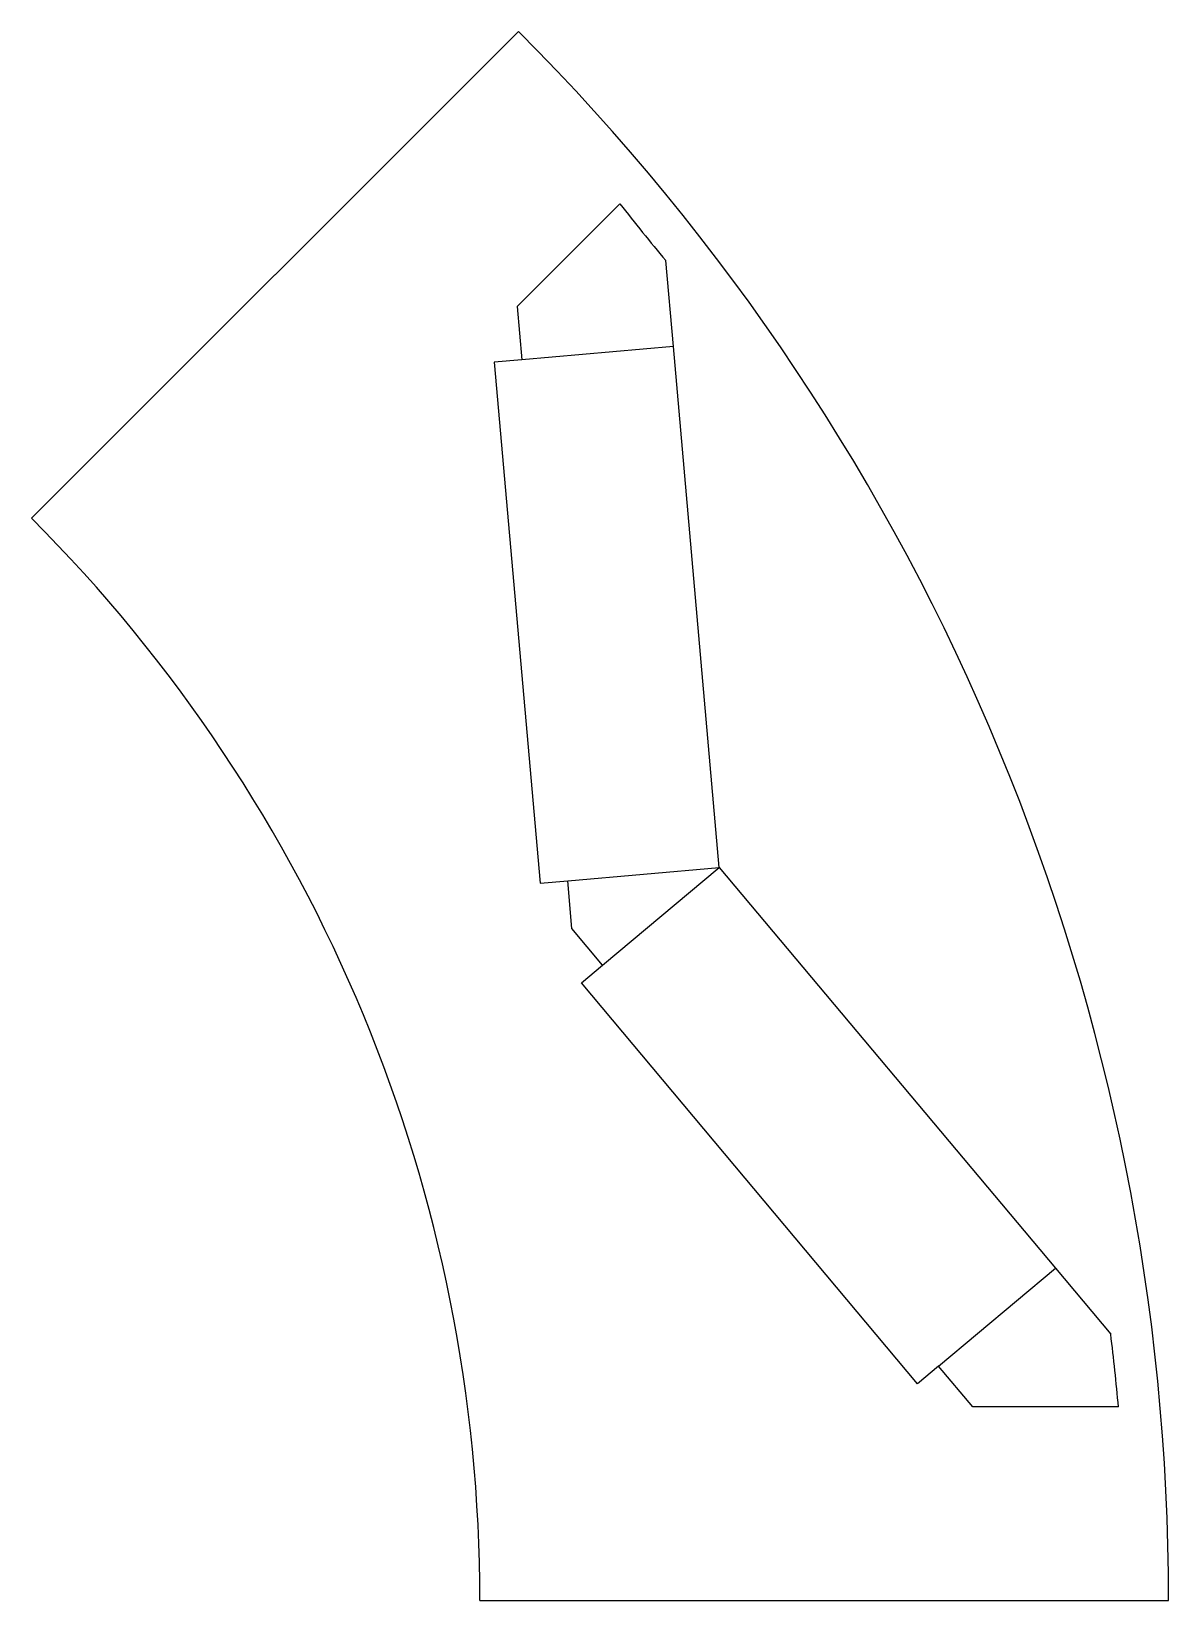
# Model space of a CAD drawing. Extents: x 0.0391 to 0.0802, y 0 to 0.0567.
import ezdxf

# ---------------------------------------------------------------- set-up
doc = ezdxf.new("R2010")
doc.units = 0
for name, color, linetype in [('layer14', 7, 'CONTINUOUS'), ('layer2', 7, 'CONTINUOUS'), ('layer4', 7, 'CONTINUOUS')]:
    doc.layers.add(name, color=color, linetype=linetype)

msp = doc.modelspace()

# ---------------------------------------------------------------- linework, layer by layer
at = {"layer": 'layer14'}
for p, q in [((0.060378, 0.050479), (0.056662, 0.046763)), ((0.06231, 0.045324), (0.062037, 0.048427)), ((0.056662, 0.046763), (0.056831, 0.044841)), ((0.06231, 0.045324), (0.056831, 0.044841)), ((0.059754, 0.022964), (0.063969, 0.026497)), ((0.058643, 0.024291), (0.058491, 0.026014)), ((0.059754, 0.022964), (0.058643, 0.024291)), ((0.076109, 0.012011), (0.078109, 0.009624)), ((0.073132, 0.007), (0.071893, 0.008478)), ((0.078388, 0.007), (0.073132, 0.007))]:
    msp.add_line(p, q, dxfattribs=at)
for centre, start, end in [((0.122415, 0.098906), 217.97608, 219.89706), ((0, 0), 5.10294, 7.02392)]:
    msp.add_arc(centre, 0.0787, start, end, dxfattribs=at)
at = {"layer": 'layer2'}
for p, q in [((0.05671, 0.05671), (0.039117, 0.039117)), ((0.05532, 0), (0.0802, 0))]:
    msp.add_line(p, q, dxfattribs=at)
for radius, start in [(0.0802, 360), (0.05532, 0)]:
    msp.add_arc((0, 0), radius, start, 45, dxfattribs=at)
at = {"layer": 'layer4'}
for p, q in [((0.056831, 0.044841), (0.055835, 0.044753)), ((0.063969, 0.026497), (0.06231, 0.045324)), ((0.055835, 0.044753), (0.057495, 0.025926)), ((0.058491, 0.026014), (0.063969, 0.026497)), ((0.063969, 0.026497), (0.076109, 0.012011)), ((0.057495, 0.025926), (0.058491, 0.026014)), ((0.058987, 0.022322), (0.059754, 0.022964)), ((0.071127, 0.007836), (0.058987, 0.022322)), ((0.071893, 0.008478), (0.076109, 0.012011)), ((0.071893, 0.008478), (0.071127, 0.007836))]:
    msp.add_line(p, q, dxfattribs=at)

doc.saveas('drawing.dxf')
